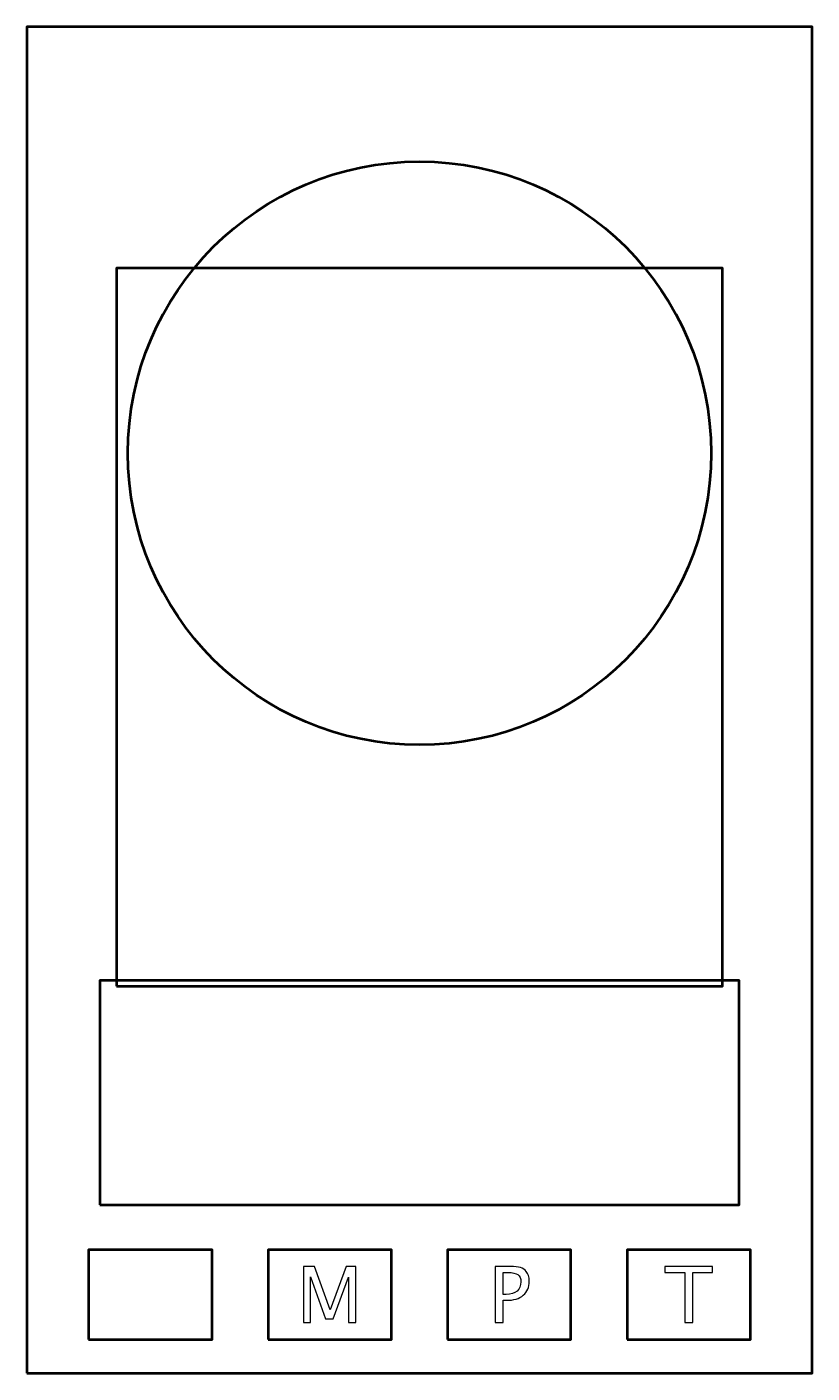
# Model space of a CAD drawing. Header units: centimetres. Extents: x -12.3 to 12.2, y -6 to 13.8.
# Drawn here: x -6.3 to 0.7, y -6 to 6 of the extents above; entities that cross this region are included whole.
import ezdxf

# ---------------------------------------------------------------- set-up
doc = ezdxf.new("R2010")
doc.units = ezdxf.units.CM
doc.header["$MEASUREMENT"] = 0
doc.layers.add('Layer 1', color=7, linetype='Continuous')

msp = doc.modelspace()

# ---------------------------------------------------------------- linework, layer by layer
at = {"layer": 'Layer 1', "lineweight": 53}
for points in [[(-6.3, -6), (0.7, -6), (0.7, 6), (-6.3, 6), (-6.3, -6)], [(-5.64999, -4.5), (0.05001, -4.5), (0.05001, -2.5), (-5.64999, -2.5), (-5.64999, -4.5)], [(-5.74993, -5.7), (-4.64993, -5.7), (-4.64993, -4.9), (-5.74993, -4.9), (-5.74993, -5.7)], [(-4.14993, -5.7), (-3.04993, -5.7), (-3.04993, -4.9), (-4.14993, -4.9), (-4.14993, -5.7)], [(-2.54993, -5.7), (-1.44993, -5.7), (-1.44993, -4.9), (-2.54993, -4.9), (-2.54993, -5.7)], [(-0.94993, -5.7), (0.15007, -5.7), (0.15007, -4.9), (-0.94993, -4.9), (-0.94993, -5.7)]]:
    msp.add_lwpolyline(points, close=True, dxfattribs=at)
at = {"layer": 'Layer 1', "color": 4, "lineweight": 53}
msp.add_lwpolyline([(-5.49999, -2.55), (-0.09999, -2.55), (-0.09999, 3.85), (-5.49999, 3.85), (-5.49999, -2.55)], close=True, dxfattribs=at)
at = {"layer": 'Layer 1', "lineweight": 53}
msp.add_ellipse((-2.79995, 2.20001), major_axis=(0, 2.6), ratio=1, dxfattribs=at)
at = {"layer": 'Layer 1'}
for points, knots in [([(-3.83332, -5.55), (-3.83332, -5.55), (-3.83332, -5.05), (-3.83332, -5.05), (-3.83332, -5.05), (-3.83332, -5.05), (-3.73535, -5.05), (-3.73535, -5.05), (-3.73535, -5.05), (-3.73535, -5.05), (-3.59693, -5.43716), (-3.59693, -5.43716), (-3.59693, -5.43716), (-3.59693, -5.43716), (-3.45447, -5.05), (-3.45447, -5.05), (-3.45447, -5.05), (-3.45447, -5.05), (-3.36652, -5.05), (-3.36652, -5.05), (-3.36652, -5.05), (-3.36652, -5.05), (-3.36652, -5.55), (-3.36652, -5.55), (-3.36652, -5.55), (-3.36652, -5.55), (-3.43291, -5.55), (-3.43291, -5.55), (-3.43291, -5.55), (-3.43291, -5.55), (-3.43291, -5.14359), (-3.43291, -5.14359), (-3.43291, -5.14359), (-3.43291, -5.14359), (-3.57065, -5.51681), (-3.57065, -5.51681), (-3.57065, -5.51681), (-3.57065, -5.51681), (-3.639, -5.51681), (-3.639, -5.51681), (-3.639, -5.51681), (-3.639, -5.51681), (-3.77247, -5.14256), (-3.77247, -5.14256), (-3.77247, -5.14256), (-3.77247, -5.14256), (-3.77247, -5.55), (-3.77247, -5.55), (-3.77247, -5.55), (-3.77247, -5.55), (-3.83332, -5.55), (-3.83332, -5.55)], [0, 0, 0, 0, 0.07142857, 0.07142857, 0.07142857, 0.07142857, 0.14285714, 0.14285714, 0.14285714, 0.14285714, 0.21428571, 0.21428571, 0.21428571, 0.21428571, 0.28571429, 0.28571429, 0.28571429, 0.28571429, 0.35714286, 0.35714286, 0.35714286, 0.35714286, 0.42857143, 0.42857143, 0.42857143, 0.42857143, 0.5, 0.5, 0.5, 0.5, 0.57142857, 0.57142857, 0.57142857, 0.57142857, 0.64285714, 0.64285714, 0.64285714, 0.64285714, 0.71428571, 0.71428571, 0.71428571, 0.71428571, 0.78571429, 0.78571429, 0.78571429, 0.78571429, 0.85714286, 0.85714286, 0.85714286, 0.85714286, 1, 1, 1, 1]), ([(-2.12659, -5.55), (-2.12659, -5.55), (-2.12659, -5.05), (-2.12659, -5.05), (-2.12659, -5.05), (-2.12659, -5.05), (-1.99047, -5.05), (-1.99047, -5.05), (-1.99047, -5.05), (-1.95128, -5.05), (-1.92109, -5.05323), (-1.89976, -5.05968), (-1.89976, -5.05968), (-1.87856, -5.06602), (-1.86115, -5.07743), (-1.84755, -5.09357), (-1.84755, -5.09357), (-1.8298, -5.11501), (-1.82093, -5.14417), (-1.82093, -5.18117), (-1.82093, -5.18117), (-1.82093, -5.2343), (-1.83891, -5.27603), (-1.87475, -5.30623), (-1.87475, -5.30623), (-1.9106, -5.33642), (-1.96039, -5.35152), (-2.02413, -5.35152), (-2.02413, -5.35152), (-2.02413, -5.35152), (-2.05536, -5.35152), (-2.05536, -5.35152), (-2.05536, -5.35152), (-2.05536, -5.35152), (-2.05536, -5.55), (-2.05536, -5.55), (-2.05536, -5.55), (-2.05536, -5.55), (-2.12659, -5.55), (-2.12659, -5.55)], [0, 0, 0, 0, 0.09090909, 0.09090909, 0.09090909, 0.09090909, 0.18181818, 0.18181818, 0.18181818, 0.18181818, 0.27272727, 0.27272727, 0.27272727, 0.27272727, 0.36363636, 0.36363636, 0.36363636, 0.36363636, 0.45454545, 0.45454545, 0.45454545, 0.45454545, 0.54545455, 0.54545455, 0.54545455, 0.54545455, 0.63636364, 0.63636364, 0.63636364, 0.63636364, 0.72727273, 0.72727273, 0.72727273, 0.72727273, 0.81818182, 0.81818182, 0.81818182, 0.81818182, 1, 1, 1, 1]), ([(-2.05536, -5.29827), (-2.05536, -5.29827), (-2.02701, -5.29827), (-2.02701, -5.29827), (-2.02701, -5.29827), (-1.98529, -5.29827), (-1.95313, -5.28859), (-1.93042, -5.26911), (-1.93042, -5.26911), (-1.90772, -5.24975), (-1.89631, -5.2222), (-1.89631, -5.18659), (-1.89631, -5.18659), (-1.89631, -5.15673), (-1.9053, -5.13541), (-1.92316, -5.1225), (-1.92316, -5.1225), (-1.94114, -5.10971), (-1.97088, -5.10325), (-2.01226, -5.10325), (-2.01226, -5.10325), (-2.01226, -5.10325), (-2.05536, -5.10325), (-2.05536, -5.10325), (-2.05536, -5.10325), (-2.05536, -5.10325), (-2.05536, -5.29827), (-2.05536, -5.29827)], [0, 0, 0, 0, 0.125, 0.125, 0.125, 0.125, 0.25, 0.25, 0.25, 0.25, 0.375, 0.375, 0.375, 0.375, 0.5, 0.5, 0.5, 0.5, 0.625, 0.625, 0.625, 0.625, 0.75, 0.75, 0.75, 0.75, 1, 1, 1, 1]), ([(-0.4352, -5.55), (-0.4352, -5.55), (-0.4352, -5.10325), (-0.4352, -5.10325), (-0.4352, -5.10325), (-0.4352, -5.10325), (-0.61224, -5.10325), (-0.61224, -5.10325), (-0.61224, -5.10325), (-0.61224, -5.10325), (-0.61224, -5.05), (-0.61224, -5.05), (-0.61224, -5.05), (-0.61224, -5.05), (-0.18693, -5.05), (-0.18693, -5.05), (-0.18693, -5.05), (-0.18693, -5.05), (-0.18693, -5.10325), (-0.18693, -5.10325), (-0.18693, -5.10325), (-0.18693, -5.10325), (-0.36397, -5.10325), (-0.36397, -5.10325), (-0.36397, -5.10325), (-0.36397, -5.10325), (-0.36397, -5.55), (-0.36397, -5.55), (-0.36397, -5.55), (-0.36397, -5.55), (-0.4352, -5.55), (-0.4352, -5.55)], [0, 0, 0, 0, 0.11111111, 0.11111111, 0.11111111, 0.11111111, 0.22222222, 0.22222222, 0.22222222, 0.22222222, 0.33333333, 0.33333333, 0.33333333, 0.33333333, 0.44444444, 0.44444444, 0.44444444, 0.44444444, 0.55555556, 0.55555556, 0.55555556, 0.55555556, 0.66666667, 0.66666667, 0.66666667, 0.66666667, 0.77777778, 0.77777778, 0.77777778, 0.77777778, 1, 1, 1, 1])]:
    msp.add_open_spline(points, degree=3, knots=knots, dxfattribs=at)

doc.saveas('drawing.dxf')
